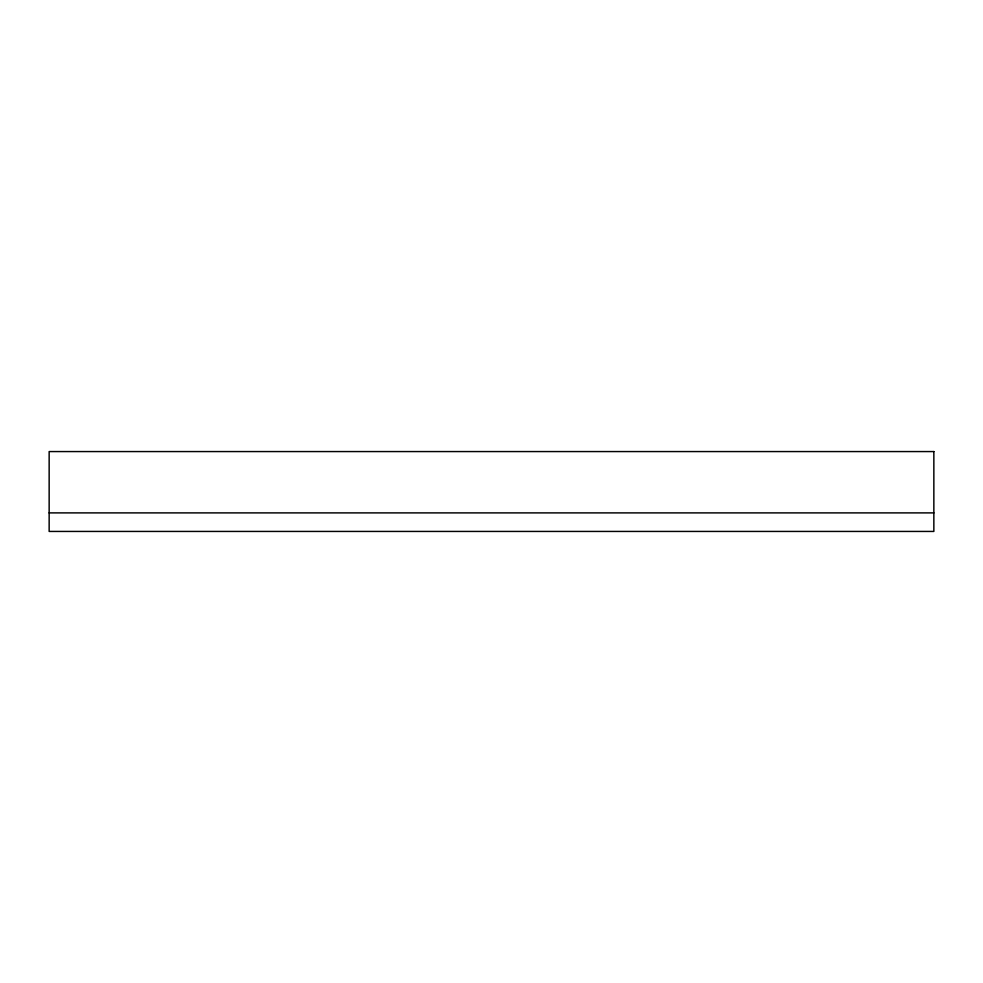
<?xml version="1.0" encoding="UTF-8"?>
<svg xmlns="http://www.w3.org/2000/svg" width="983" height="983" viewBox="0 0 983 983"><rect width="100%" height="100%" fill="white"/><g stroke="black" fill="none" stroke-linecap="round" stroke-linejoin="round"><path stroke-width="1.47" d="M49.15 512.893L933.85 512.893M933.85 451.566L49.15 451.566L49.15 531.434L933.85 531.434L933.85 451.566"/></g></svg>
